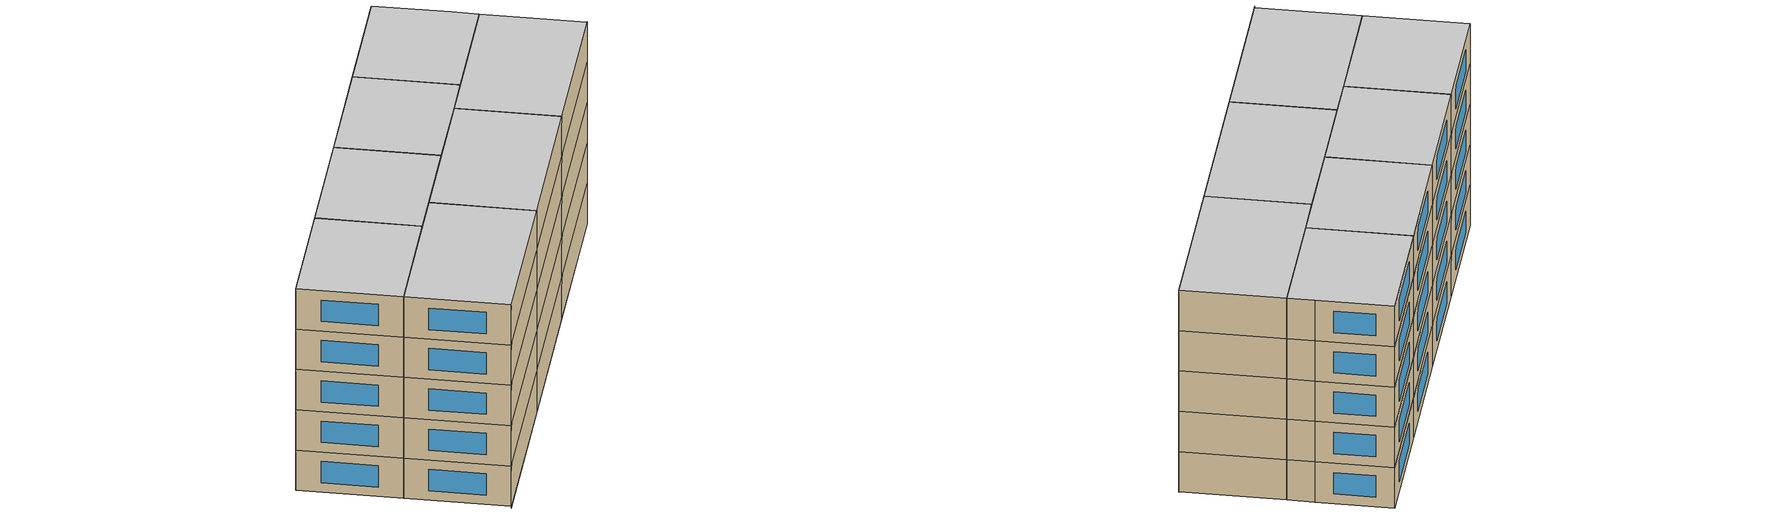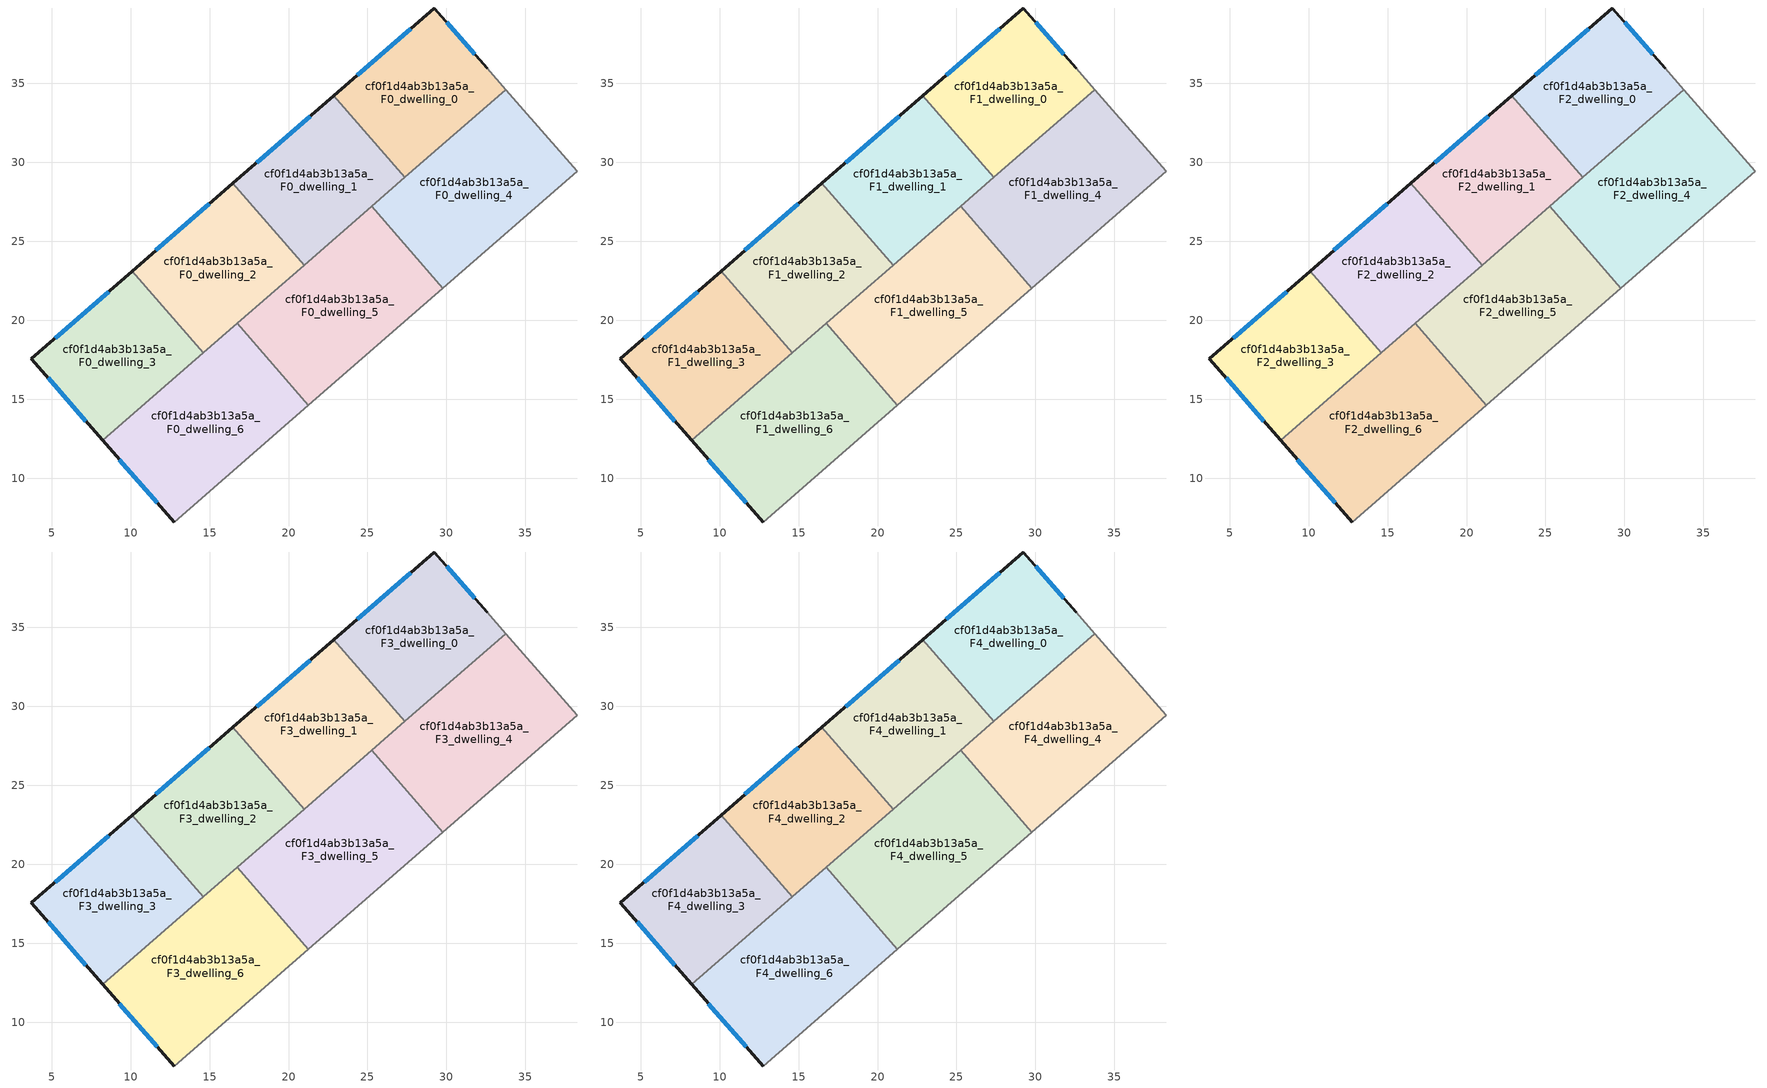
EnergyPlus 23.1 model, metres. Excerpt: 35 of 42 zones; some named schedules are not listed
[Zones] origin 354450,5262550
cf0f1d4ab3b13a5a_F0_dwelling_0
 floor ground (EU_floor_Construction): 32.57,35.95 33.76,34.6 27.37,29.04 22.86,34.22 29.24,39.77 z0
 wall outside (EU_wall_Construction): 32.57,35.95 29.24,39.77 22.86,34.22 z0:3
 wall to cf0f1d4ab3b13a5a_F0_dwelling_1 (EU_wall_Construction): 22.86,34.22 27.37,29.04 z0:3
 wall adiabatic (EU_wall_Construction): 33.76,34.6 32.57,35.95 z0:3
 wall to cf0f1d4ab3b13a5a_F0_dwelling_4 (EU_wall_Construction): 27.37,29.04 33.76,34.6 z0:3
 window (EU_Window_Construction): 27.74,38.47 24.36,35.52 / 31.79,36.85 30.02,38.87 z0.7:2.3
cf0f1d4ab3b13a5a_F0_dwelling_1
 floor ground (EU_floor_Construction): 22.86,34.22 27.37,29.04 20.99,23.49 16.48,28.67 z0
 wall outside (EU_wall_Construction): 22.86,34.22 16.48,28.67 z0:3
 wall to cf0f1d4ab3b13a5a_F0_dwelling_2 (EU_wall_Construction): 16.48,28.67 20.99,23.49 z0:3
 wall to cf0f1d4ab3b13a5a_F0_dwelling_5 (EU_wall_Construction): 20.99,23.49 25.26,27.2 z0:3
 wall to cf0f1d4ab3b13a5a_F0_dwelling_4 (EU_wall_Construction): 25.26,27.2 27.37,29.04 z0:3
 window (EU_Window_Construction): 21.36,32.92 17.98,29.97 z0.7:2.3
cf0f1d4ab3b13a5a_F0_dwelling_2
 floor ground (EU_floor_Construction): 16.48,28.67 20.99,23.49 14.61,17.93 10.1,23.11 z0
 wall outside (EU_wall_Construction): 16.48,28.67 10.1,23.11 z0:3
 wall to cf0f1d4ab3b13a5a_F0_dwelling_3 (EU_wall_Construction): 10.1,23.11 14.61,17.93 z0:3
 wall to cf0f1d4ab3b13a5a_F0_dwelling_6 (EU_wall_Construction): 14.61,17.93 16.75,19.8 z0:3
 wall to cf0f1d4ab3b13a5a_F0_dwelling_5 (EU_wall_Construction): 16.75,19.8 20.99,23.49 z0:3
 window (EU_Window_Construction): 14.98,27.36 11.6,24.42 z0.7:2.3
cf0f1d4ab3b13a5a_F0_dwelling_3
 floor ground (EU_floor_Construction): 10.1,23.11 14.61,17.93 8.23,12.39 3.71,17.55 z0
 wall outside (EU_wall_Construction): 10.1,23.11 3.71,17.55 8.23,12.39 z0:3
 wall to cf0f1d4ab3b13a5a_F0_dwelling_6 (EU_wall_Construction): 8.23,12.39 14.61,17.93 z0:3
 window (EU_Window_Construction): 4.77,16.34 7.17,13.6 / 8.6,21.81 5.21,18.86 z0.7:2.3
cf0f1d4ab3b13a5a_F0_dwelling_4
 floor ground (EU_floor_Construction): 33.76,34.6 38.28,29.44 29.76,22.03 25.26,27.2 z0
 wall adiabatic (EU_wall_Construction): 29.76,22.03 38.28,29.44 33.76,34.6 z0:3
 wall to cf0f1d4ab3b13a5a_F0_dwelling_5 (EU_wall_Construction): 25.26,27.2 29.76,22.03 z0:3
cf0f1d4ab3b13a5a_F0_dwelling_5
 floor ground (EU_floor_Construction): 25.26,27.2 29.76,22.03 21.26,14.62 16.75,19.8 z0
 wall adiabatic (EU_wall_Construction): 21.26,14.62 29.76,22.03 z0:3
 wall to cf0f1d4ab3b13a5a_F0_dwelling_6 (EU_wall_Construction): 16.75,19.8 21.26,14.62 z0:3
cf0f1d4ab3b13a5a_F0_dwelling_6
 floor ground (EU_floor_Construction): 16.75,19.8 21.26,14.62 12.75,7.22 8.23,12.39 z0
 wall outside (EU_wall_Construction): 8.23,12.39 12.75,7.22 z0:3
 wall adiabatic (EU_wall_Construction): 12.75,7.22 21.26,14.62 z0:3
 window (EU_Window_Construction): 9.29,11.17 11.69,8.43 z0.7:2.3
cf0f1d4ab3b13a5a_F1_dwelling_0
 floor to cf0f1d4ab3b13a5a_F0_dwelling_0 (EU_floor_Construction): 32.57,35.95 33.76,34.6 27.37,29.04 22.86,34.22 29.24,39.77 z3
 wall outside (EU_wall_Construction): 32.57,35.95 29.24,39.77 22.86,34.22 z3:6
 wall to cf0f1d4ab3b13a5a_F1_dwelling_1 (EU_wall_Construction): 22.86,34.22 27.37,29.04 z3:6
 wall adiabatic (EU_wall_Construction): 33.76,34.6 32.57,35.95 z3:6
 wall to cf0f1d4ab3b13a5a_F1_dwelling_4 (EU_wall_Construction): 27.37,29.04 33.76,34.6 z3:6
 window (EU_Window_Construction): 27.74,38.47 24.36,35.52 / 31.79,36.85 30.02,38.87 z3.7:5.3
cf0f1d4ab3b13a5a_F1_dwelling_1
 floor to cf0f1d4ab3b13a5a_F0_dwelling_1 (EU_floor_Construction): 22.86,34.22 27.37,29.04 20.99,23.49 16.48,28.67 z3
 wall outside (EU_wall_Construction): 22.86,34.22 16.48,28.67 z3:6
 wall to cf0f1d4ab3b13a5a_F1_dwelling_2 (EU_wall_Construction): 16.48,28.67 20.99,23.49 z3:6
 wall to cf0f1d4ab3b13a5a_F1_dwelling_5 (EU_wall_Construction): 20.99,23.49 25.26,27.2 z3:6
 wall to cf0f1d4ab3b13a5a_F1_dwelling_4 (EU_wall_Construction): 25.26,27.2 27.37,29.04 z3:6
 window (EU_Window_Construction): 21.36,32.92 17.98,29.97 z3.7:5.3
cf0f1d4ab3b13a5a_F1_dwelling_2
 floor to cf0f1d4ab3b13a5a_F0_dwelling_2 (EU_floor_Construction): 16.48,28.67 20.99,23.49 14.61,17.93 10.1,23.11 z3
 wall outside (EU_wall_Construction): 16.48,28.67 10.1,23.11 z3:6
 wall to cf0f1d4ab3b13a5a_F1_dwelling_3 (EU_wall_Construction): 10.1,23.11 14.61,17.93 z3:6
 wall to cf0f1d4ab3b13a5a_F1_dwelling_6 (EU_wall_Construction): 14.61,17.93 16.75,19.8 z3:6
 wall to cf0f1d4ab3b13a5a_F1_dwelling_5 (EU_wall_Construction): 16.75,19.8 20.99,23.49 z3:6
 window (EU_Window_Construction): 14.98,27.36 11.6,24.42 z3.7:5.3
cf0f1d4ab3b13a5a_F1_dwelling_3
 floor to cf0f1d4ab3b13a5a_F0_dwelling_3 (EU_floor_Construction): 10.1,23.11 14.61,17.93 8.23,12.39 3.71,17.55 z3
 wall outside (EU_wall_Construction): 10.1,23.11 3.71,17.55 8.23,12.39 z3:6
 wall to cf0f1d4ab3b13a5a_F1_dwelling_6 (EU_wall_Construction): 8.23,12.39 14.61,17.93 z3:6
 window (EU_Window_Construction): 4.77,16.34 7.17,13.6 / 8.6,21.81 5.21,18.86 z3.7:5.3
cf0f1d4ab3b13a5a_F1_dwelling_4
 floor to cf0f1d4ab3b13a5a_F0_dwelling_4 (EU_floor_Construction): 33.76,34.6 38.28,29.44 29.76,22.03 25.26,27.2 z3
 wall adiabatic (EU_wall_Construction): 29.76,22.03 38.28,29.44 33.76,34.6 z3:6
 wall to cf0f1d4ab3b13a5a_F1_dwelling_5 (EU_wall_Construction): 25.26,27.2 29.76,22.03 z3:6
cf0f1d4ab3b13a5a_F1_dwelling_5
 floor to cf0f1d4ab3b13a5a_F0_dwelling_5 (EU_floor_Construction): 25.26,27.2 29.76,22.03 21.26,14.62 16.75,19.8 z3
 wall adiabatic (EU_wall_Construction): 21.26,14.62 29.76,22.03 z3:6
 wall to cf0f1d4ab3b13a5a_F1_dwelling_6 (EU_wall_Construction): 16.75,19.8 21.26,14.62 z3:6
cf0f1d4ab3b13a5a_F1_dwelling_6
 floor to cf0f1d4ab3b13a5a_F0_dwelling_6 (EU_floor_Construction): 16.75,19.8 21.26,14.62 12.75,7.22 8.23,12.39 z3
 wall outside (EU_wall_Construction): 8.23,12.39 12.75,7.22 z3:6
 wall adiabatic (EU_wall_Construction): 12.75,7.22 21.26,14.62 z3:6
 window (EU_Window_Construction): 9.29,11.17 11.69,8.43 z3.7:5.3
cf0f1d4ab3b13a5a_F2_dwelling_0
 floor to cf0f1d4ab3b13a5a_F1_dwelling_0 (EU_floor_Construction): 32.57,35.95 33.76,34.6 27.37,29.04 22.86,34.22 29.24,39.77 z6
 wall outside (EU_wall_Construction): 32.57,35.95 29.24,39.77 22.86,34.22 z6:9
 wall to cf0f1d4ab3b13a5a_F2_dwelling_1 (EU_wall_Construction): 22.86,34.22 27.37,29.04 z6:9
 wall adiabatic (EU_wall_Construction): 33.76,34.6 32.57,35.95 z6:9
 wall to cf0f1d4ab3b13a5a_F2_dwelling_4 (EU_wall_Construction): 27.37,29.04 33.76,34.6 z6:9
 window (EU_Window_Construction): 27.74,38.47 24.36,35.52 / 31.79,36.85 30.02,38.87 z6.7:8.3
cf0f1d4ab3b13a5a_F2_dwelling_1
 floor to cf0f1d4ab3b13a5a_F1_dwelling_1 (EU_floor_Construction): 22.86,34.22 27.37,29.04 20.99,23.49 16.48,28.67 z6
 wall outside (EU_wall_Construction): 22.86,34.22 16.48,28.67 z6:9
 wall to cf0f1d4ab3b13a5a_F2_dwelling_2 (EU_wall_Construction): 16.48,28.67 20.99,23.49 z6:9
 wall to cf0f1d4ab3b13a5a_F2_dwelling_5 (EU_wall_Construction): 20.99,23.49 25.26,27.2 z6:9
 wall to cf0f1d4ab3b13a5a_F2_dwelling_4 (EU_wall_Construction): 25.26,27.2 27.37,29.04 z6:9
 window (EU_Window_Construction): 21.36,32.92 17.98,29.97 z6.7:8.3
cf0f1d4ab3b13a5a_F2_dwelling_2
 floor to cf0f1d4ab3b13a5a_F1_dwelling_2 (EU_floor_Construction): 16.48,28.67 20.99,23.49 14.61,17.93 10.1,23.11 z6
 wall outside (EU_wall_Construction): 16.48,28.67 10.1,23.11 z6:9
 wall to cf0f1d4ab3b13a5a_F2_dwelling_3 (EU_wall_Construction): 10.1,23.11 14.61,17.93 z6:9
 wall to cf0f1d4ab3b13a5a_F2_dwelling_6 (EU_wall_Construction): 14.61,17.93 16.75,19.8 z6:9
 wall to cf0f1d4ab3b13a5a_F2_dwelling_5 (EU_wall_Construction): 16.75,19.8 20.99,23.49 z6:9
 window (EU_Window_Construction): 14.98,27.36 11.6,24.42 z6.7:8.3
cf0f1d4ab3b13a5a_F2_dwelling_3
 floor to cf0f1d4ab3b13a5a_F1_dwelling_3 (EU_floor_Construction): 10.1,23.11 14.61,17.93 8.23,12.39 3.71,17.55 z6
 wall outside (EU_wall_Construction): 10.1,23.11 3.71,17.55 8.23,12.39 z6:9
 wall to cf0f1d4ab3b13a5a_F2_dwelling_6 (EU_wall_Construction): 8.23,12.39 14.61,17.93 z6:9
 window (EU_Window_Construction): 4.77,16.34 7.17,13.6 / 8.6,21.81 5.21,18.86 z6.7:8.3
cf0f1d4ab3b13a5a_F2_dwelling_4
 floor to cf0f1d4ab3b13a5a_F1_dwelling_4 (EU_floor_Construction): 33.76,34.6 38.28,29.44 29.76,22.03 25.26,27.2 z6
 wall adiabatic (EU_wall_Construction): 29.76,22.03 38.28,29.44 33.76,34.6 z6:9
 wall to cf0f1d4ab3b13a5a_F2_dwelling_5 (EU_wall_Construction): 25.26,27.2 29.76,22.03 z6:9
cf0f1d4ab3b13a5a_F2_dwelling_5
 floor to cf0f1d4ab3b13a5a_F1_dwelling_5 (EU_floor_Construction): 25.26,27.2 29.76,22.03 21.26,14.62 16.75,19.8 z6
 wall adiabatic (EU_wall_Construction): 21.26,14.62 29.76,22.03 z6:9
 wall to cf0f1d4ab3b13a5a_F2_dwelling_6 (EU_wall_Construction): 16.75,19.8 21.26,14.62 z6:9
cf0f1d4ab3b13a5a_F2_dwelling_6
 floor to cf0f1d4ab3b13a5a_F1_dwelling_6 (EU_floor_Construction): 16.75,19.8 21.26,14.62 12.75,7.22 8.23,12.39 z6
 wall outside (EU_wall_Construction): 8.23,12.39 12.75,7.22 z6:9
 wall adiabatic (EU_wall_Construction): 12.75,7.22 21.26,14.62 z6:9
 window (EU_Window_Construction): 9.29,11.17 11.69,8.43 z6.7:8.3
cf0f1d4ab3b13a5a_F3_dwelling_0
 floor to cf0f1d4ab3b13a5a_F2_dwelling_0 (EU_floor_Construction): 32.57,35.95 33.76,34.6 27.37,29.04 22.86,34.22 29.24,39.77 z9
 wall outside (EU_wall_Construction): 32.57,35.95 29.24,39.77 22.86,34.22 z9:12
 wall to cf0f1d4ab3b13a5a_F3_dwelling_1 (EU_wall_Construction): 22.86,34.22 27.37,29.04 z9:12
 wall adiabatic (EU_wall_Construction): 33.76,34.6 32.57,35.95 z9:12
 wall to cf0f1d4ab3b13a5a_F3_dwelling_4 (EU_wall_Construction): 27.37,29.04 33.76,34.6 z9:12
 window (EU_Window_Construction): 27.74,38.47 24.36,35.52 / 31.79,36.85 30.02,38.87 z9.7:11.3
cf0f1d4ab3b13a5a_F3_dwelling_1
 floor to cf0f1d4ab3b13a5a_F2_dwelling_1 (EU_floor_Construction): 22.86,34.22 27.37,29.04 20.99,23.49 16.48,28.67 z9
 wall outside (EU_wall_Construction): 22.86,34.22 16.48,28.67 z9:12
 wall to cf0f1d4ab3b13a5a_F3_dwelling_2 (EU_wall_Construction): 16.48,28.67 20.99,23.49 z9:12
 wall to cf0f1d4ab3b13a5a_F3_dwelling_5 (EU_wall_Construction): 20.99,23.49 25.26,27.2 z9:12
 wall to cf0f1d4ab3b13a5a_F3_dwelling_4 (EU_wall_Construction): 25.26,27.2 27.37,29.04 z9:12
 window (EU_Window_Construction): 21.36,32.92 17.98,29.97 z9.7:11.3
cf0f1d4ab3b13a5a_F3_dwelling_2
 floor to cf0f1d4ab3b13a5a_F2_dwelling_2 (EU_floor_Construction): 16.48,28.67 20.99,23.49 14.61,17.93 10.1,23.11 z9
 wall outside (EU_wall_Construction): 16.48,28.67 10.1,23.11 z9:12
 wall to cf0f1d4ab3b13a5a_F3_dwelling_3 (EU_wall_Construction): 10.1,23.11 14.61,17.93 z9:12
 wall to cf0f1d4ab3b13a5a_F3_dwelling_6 (EU_wall_Construction): 14.61,17.93 16.75,19.8 z9:12
 wall to cf0f1d4ab3b13a5a_F3_dwelling_5 (EU_wall_Construction): 16.75,19.8 20.99,23.49 z9:12
 window (EU_Window_Construction): 14.98,27.36 11.6,24.42 z9.7:11.3
cf0f1d4ab3b13a5a_F3_dwelling_3
 floor to cf0f1d4ab3b13a5a_F2_dwelling_3 (EU_floor_Construction): 10.1,23.11 14.61,17.93 8.23,12.39 3.71,17.55 z9
 wall outside (EU_wall_Construction): 10.1,23.11 3.71,17.55 8.23,12.39 z9:12
 wall to cf0f1d4ab3b13a5a_F3_dwelling_6 (EU_wall_Construction): 8.23,12.39 14.61,17.93 z9:12
 window (EU_Window_Construction): 4.77,16.34 7.17,13.6 / 8.6,21.81 5.21,18.86 z9.7:11.3
cf0f1d4ab3b13a5a_F3_dwelling_4
 floor to cf0f1d4ab3b13a5a_F2_dwelling_4 (EU_floor_Construction): 33.76,34.6 38.28,29.44 29.76,22.03 25.26,27.2 z9
 wall adiabatic (EU_wall_Construction): 29.76,22.03 38.28,29.44 33.76,34.6 z9:12
 wall to cf0f1d4ab3b13a5a_F3_dwelling_5 (EU_wall_Construction): 25.26,27.2 29.76,22.03 z9:12
cf0f1d4ab3b13a5a_F3_dwelling_5
 floor to cf0f1d4ab3b13a5a_F2_dwelling_5 (EU_floor_Construction): 25.26,27.2 29.76,22.03 21.26,14.62 16.75,19.8 z9
 wall adiabatic (EU_wall_Construction): 21.26,14.62 29.76,22.03 z9:12
 wall to cf0f1d4ab3b13a5a_F3_dwelling_6 (EU_wall_Construction): 16.75,19.8 21.26,14.62 z9:12
cf0f1d4ab3b13a5a_F3_dwelling_6
 floor to cf0f1d4ab3b13a5a_F2_dwelling_6 (EU_floor_Construction): 16.75,19.8 21.26,14.62 12.75,7.22 8.23,12.39 z9
 wall outside (EU_wall_Construction): 8.23,12.39 12.75,7.22 z9:12
 wall adiabatic (EU_wall_Construction): 12.75,7.22 21.26,14.62 z9:12
 window (EU_Window_Construction): 9.29,11.17 11.69,8.43 z9.7:11.3
cf0f1d4ab3b13a5a_F4_dwelling_0
 floor to cf0f1d4ab3b13a5a_F3_dwelling_0 (EU_floor_Construction): 32.57,35.95 33.76,34.6 27.37,29.04 22.86,34.22 29.24,39.77 z12
 wall outside (EU_wall_Construction): 32.57,35.95 29.24,39.77 22.86,34.22 z12:15
 wall to cf0f1d4ab3b13a5a_F4_dwelling_1 (EU_wall_Construction): 22.86,34.22 27.37,29.04 z12:15
 wall adiabatic (EU_wall_Construction): 33.76,34.6 32.57,35.95 z12:15
 wall to cf0f1d4ab3b13a5a_F4_dwelling_4 (EU_wall_Construction): 27.37,29.04 33.76,34.6 z12:15
 window (EU_Window_Construction): 27.74,38.47 24.36,35.52 / 31.79,36.85 30.02,38.87 z12.7:14.3
 ceiling to cf0f1d4ab3b13a5a_F5_dwelling_0 (EU_floor_Construction): 33.76,34.6 32.57,35.95 29.24,39.77 22.86,34.22 27.37,29.04 z15
cf0f1d4ab3b13a5a_F4_dwelling_1
 floor to cf0f1d4ab3b13a5a_F3_dwelling_1 (EU_floor_Construction): 22.86,34.22 27.37,29.04 20.99,23.49 16.48,28.67 z12
 wall outside (EU_wall_Construction): 22.86,34.22 16.48,28.67 z12:15
 wall to cf0f1d4ab3b13a5a_F4_dwelling_2 (EU_wall_Construction): 16.48,28.67 20.99,23.49 z12:15
 wall to cf0f1d4ab3b13a5a_F4_dwelling_5 (EU_wall_Construction): 20.99,23.49 25.26,27.2 z12:15
 wall to cf0f1d4ab3b13a5a_F4_dwelling_4 (EU_wall_Construction): 25.26,27.2 27.37,29.04 z12:15
 window (EU_Window_Construction): 21.36,32.92 17.98,29.97 z12.7:14.3
 ceiling to cf0f1d4ab3b13a5a_F5_dwelling_1 (EU_floor_Construction): 27.37,29.04 22.86,34.22 16.48,28.67 20.99,23.49 z15
cf0f1d4ab3b13a5a_F4_dwelling_2
 floor to cf0f1d4ab3b13a5a_F3_dwelling_2 (EU_floor_Construction): 16.48,28.67 20.99,23.49 14.61,17.93 10.1,23.11 z12
 wall outside (EU_wall_Construction): 16.48,28.67 10.1,23.11 z12:15
 wall to cf0f1d4ab3b13a5a_F4_dwelling_3 (EU_wall_Construction): 10.1,23.11 14.61,17.93 z12:15
 wall to cf0f1d4ab3b13a5a_F4_dwelling_6 (EU_wall_Construction): 14.61,17.93 16.75,19.8 z12:15
 wall to cf0f1d4ab3b13a5a_F4_dwelling_5 (EU_wall_Construction): 16.75,19.8 20.99,23.49 z12:15
 window (EU_Window_Construction): 14.98,27.36 11.6,24.42 z12.7:14.3
 ceiling to cf0f1d4ab3b13a5a_F5_dwelling_2 (EU_floor_Construction): 20.99,23.49 16.48,28.67 10.1,23.11 14.61,17.93 z15
cf0f1d4ab3b13a5a_F4_dwelling_3
 floor to cf0f1d4ab3b13a5a_F3_dwelling_3 (EU_floor_Construction): 10.1,23.11 14.61,17.93 8.23,12.39 3.71,17.55 z12
 wall outside (EU_wall_Construction): 10.1,23.11 3.71,17.55 8.23,12.39 z12:15
 wall to cf0f1d4ab3b13a5a_F4_dwelling_6 (EU_wall_Construction): 8.23,12.39 14.61,17.93 z12:15
 window (EU_Window_Construction): 4.77,16.34 7.17,13.6 / 8.6,21.81 5.21,18.86 z12.7:14.3
 ceiling to cf0f1d4ab3b13a5a_F5_dwelling_3 (EU_floor_Construction): 14.61,17.93 10.1,23.11 3.71,17.55 8.23,12.39 z15
cf0f1d4ab3b13a5a_F4_dwelling_4
 floor to cf0f1d4ab3b13a5a_F3_dwelling_4 (EU_floor_Construction): 33.76,34.6 38.28,29.44 29.76,22.03 25.26,27.2 z12
 wall adiabatic (EU_wall_Construction): 29.76,22.03 38.28,29.44 33.76,34.6 z12:15
 wall to cf0f1d4ab3b13a5a_F4_dwelling_5 (EU_wall_Construction): 25.26,27.2 29.76,22.03 z12:15
 ceiling to cf0f1d4ab3b13a5a_F5_dwelling_4 (EU_floor_Construction): 38.28,29.44 33.76,34.6 25.26,27.2 29.76,22.03 z15
cf0f1d4ab3b13a5a_F4_dwelling_5
 floor to cf0f1d4ab3b13a5a_F3_dwelling_5 (EU_floor_Construction): 25.26,27.2 29.76,22.03 21.26,14.62 16.75,19.8 z12
 wall adiabatic (EU_wall_Construction): 21.26,14.62 29.76,22.03 z12:15
 wall to cf0f1d4ab3b13a5a_F4_dwelling_6 (EU_wall_Construction): 16.75,19.8 21.26,14.62 z12:15
 ceiling to cf0f1d4ab3b13a5a_F5_dwelling_5 (EU_floor_Construction): 29.76,22.03 25.26,27.2 16.75,19.8 21.26,14.62 z15
cf0f1d4ab3b13a5a_F4_dwelling_6
 floor to cf0f1d4ab3b13a5a_F3_dwelling_6 (EU_floor_Construction): 16.75,19.8 21.26,14.62 12.75,7.22 8.23,12.39 z12
 wall outside (EU_wall_Construction): 8.23,12.39 12.75,7.22 z12:15
 wall adiabatic (EU_wall_Construction): 12.75,7.22 21.26,14.62 z12:15
 window (EU_Window_Construction): 9.29,11.17 11.69,8.43 z12.7:14.3
 ceiling to cf0f1d4ab3b13a5a_F5_dwelling_6 (EU_floor_Construction): 21.26,14.62 16.75,19.8 8.23,12.39 12.75,7.22 z15
shading: 12.61,7.1 38.3,29.45 z0:15
[Building]
EU S2 Campaign: North Axis=0; Terrain=City; Solar Distribution=FullExterior
[Site:Location]
Budapest.Ferenc.Liszt.Intl.AP: Latitude=47.437; Longitude=19.256; Time Zone=1; Elevation=185
[SizingPeriod:WeatherFileDays]
AnnualSizingPeriod: Begin Month=1; Begin Day of Month=1; End Month=12; End Day of Month=31; Day of Week for Start Day=Monday; Use Weather File Daylight Saving Period=No; Use Weather File Rain and Snow Indicators=No
[MATERIAL]
EU_InternalMass_Material: Roughness=MediumRough; Thickness=0.1; Conductivity=1; Density=1800; Specific Heat=900; Thermal Absorptance=0.9; Solar Absorptance=0.7; Visible Absorptance=0.7
[MATERIAL:NOMASS] Roughness=MediumRough; Thermal Absorptance=0.9; Solar Absorptance=0.7; Visible Absorptance=0.7
Name | Thermal Resistance
EU_wall_NoMass | 0.832559
EU_floor_NoMass | 0.872794
[WINDOWMATERIAL:SIMPLEGLAZINGSYSTEM]
EU_Window_SimpleGlazing: UFactor=2.79869; Solar Heat Gain Coefficient=0.75; Visible Transmittance=0.75
[CONSTRUCTION]
EU_wall_Construction: EU_wall_NoMass
EU_floor_Construction: EU_floor_NoMass
EU_Window_Construction: EU_Window_SimpleGlazing
EU_InternalMass_Construction: EU_InternalMass_Material
[ZONE] Type=1; Multiplier=1; Ceiling Height=autocalculate; Floor Area=autocalculate; Part of Total Floor Area=Yes
Name | Volume
cf0f1d4ab3b13a5a_F0_dwelling_0; cf0f1d4ab3b13a5a_F1_dwelling_0; cf0f1d4ab3b13a5a_F2_dwelling_0; cf0f1d4ab3b13a5a_F3_dwelling_0; cf0f1d4ab3b13a5a_F4_dwelling_0 | 174.247
cf0f1d4ab3b13a5a_F0_dwelling_1; cf0f1d4ab3b13a5a_F1_dwelling_1; cf0f1d4ab3b13a5a_F2_dwelling_1; cf0f1d4ab3b13a5a_F3_dwelling_1; cf0f1d4ab3b13a5a_F4_dwelling_1 | 174.222
cf0f1d4ab3b13a5a_F0_dwelling_2; cf0f1d4ab3b13a5a_F1_dwelling_2; cf0f1d4ab3b13a5a_F2_dwelling_2; cf0f1d4ab3b13a5a_F3_dwelling_2; cf0f1d4ab3b13a5a_F4_dwelling_2 | 174.221
cf0f1d4ab3b13a5a_F0_dwelling_3; cf0f1d4ab3b13a5a_F1_dwelling_3; cf0f1d4ab3b13a5a_F2_dwelling_3; cf0f1d4ab3b13a5a_F3_dwelling_3; cf0f1d4ab3b13a5a_F4_dwelling_3 | 174.239
cf0f1d4ab3b13a5a_F0_dwelling_4; cf0f1d4ab3b13a5a_F1_dwelling_4; cf0f1d4ab3b13a5a_F2_dwelling_4; cf0f1d4ab3b13a5a_F3_dwelling_4; cf0f1d4ab3b13a5a_F4_dwelling_4 | 232.298
cf0f1d4ab3b13a5a_F0_dwelling_5; cf0f1d4ab3b13a5a_F1_dwelling_5; cf0f1d4ab3b13a5a_F2_dwelling_5; cf0f1d4ab3b13a5a_F3_dwelling_5; cf0f1d4ab3b13a5a_F4_dwelling_5 | 232.286
cf0f1d4ab3b13a5a_F0_dwelling_6; cf0f1d4ab3b13a5a_F1_dwelling_6; cf0f1d4ab3b13a5a_F2_dwelling_6; cf0f1d4ab3b13a5a_F3_dwelling_6; cf0f1d4ab3b13a5a_F4_dwelling_6 | 232.289
[INTERNALMASS] Construction=EU_InternalMass_Construction
Name | Zone or ZoneList | Surface Area
cf0f1d4ab3b13a5a_F0_dwelling_0_EU_InternalMass | cf0f1d4ab3b13a5a_F0_dwelling_0 | 58.0824
cf0f1d4ab3b13a5a_F0_dwelling_1_EU_InternalMass | cf0f1d4ab3b13a5a_F0_dwelling_1 | 58.0738
cf0f1d4ab3b13a5a_F0_dwelling_2_EU_InternalMass | cf0f1d4ab3b13a5a_F0_dwelling_2 | 58.0736
cf0f1d4ab3b13a5a_F0_dwelling_3_EU_InternalMass | cf0f1d4ab3b13a5a_F0_dwelling_3 | 58.0797
cf0f1d4ab3b13a5a_F0_dwelling_4_EU_InternalMass | cf0f1d4ab3b13a5a_F0_dwelling_4 | 77.4327
cf0f1d4ab3b13a5a_F0_dwelling_5_EU_InternalMass | cf0f1d4ab3b13a5a_F0_dwelling_5 | 77.4288
cf0f1d4ab3b13a5a_F0_dwelling_6_EU_InternalMass | cf0f1d4ab3b13a5a_F0_dwelling_6 | 77.4295
cf0f1d4ab3b13a5a_F1_dwelling_0_EU_InternalMass | cf0f1d4ab3b13a5a_F1_dwelling_0 | 58.0824
cf0f1d4ab3b13a5a_F1_dwelling_1_EU_InternalMass | cf0f1d4ab3b13a5a_F1_dwelling_1 | 58.0738
cf0f1d4ab3b13a5a_F1_dwelling_2_EU_InternalMass | cf0f1d4ab3b13a5a_F1_dwelling_2 | 58.0736
cf0f1d4ab3b13a5a_F1_dwelling_3_EU_InternalMass | cf0f1d4ab3b13a5a_F1_dwelling_3 | 58.0797
cf0f1d4ab3b13a5a_F1_dwelling_4_EU_InternalMass | cf0f1d4ab3b13a5a_F1_dwelling_4 | 77.4327
cf0f1d4ab3b13a5a_F1_dwelling_5_EU_InternalMass | cf0f1d4ab3b13a5a_F1_dwelling_5 | 77.4288
cf0f1d4ab3b13a5a_F1_dwelling_6_EU_InternalMass | cf0f1d4ab3b13a5a_F1_dwelling_6 | 77.4295
cf0f1d4ab3b13a5a_F2_dwelling_0_EU_InternalMass | cf0f1d4ab3b13a5a_F2_dwelling_0 | 58.0824
cf0f1d4ab3b13a5a_F2_dwelling_1_EU_InternalMass | cf0f1d4ab3b13a5a_F2_dwelling_1 | 58.0738
cf0f1d4ab3b13a5a_F2_dwelling_2_EU_InternalMass | cf0f1d4ab3b13a5a_F2_dwelling_2 | 58.0736
cf0f1d4ab3b13a5a_F2_dwelling_3_EU_InternalMass | cf0f1d4ab3b13a5a_F2_dwelling_3 | 58.0797
cf0f1d4ab3b13a5a_F2_dwelling_4_EU_InternalMass | cf0f1d4ab3b13a5a_F2_dwelling_4 | 77.4327
cf0f1d4ab3b13a5a_F2_dwelling_5_EU_InternalMass | cf0f1d4ab3b13a5a_F2_dwelling_5 | 77.4288
cf0f1d4ab3b13a5a_F2_dwelling_6_EU_InternalMass | cf0f1d4ab3b13a5a_F2_dwelling_6 | 77.4295
cf0f1d4ab3b13a5a_F3_dwelling_0_EU_InternalMass | cf0f1d4ab3b13a5a_F3_dwelling_0 | 58.0824
cf0f1d4ab3b13a5a_F3_dwelling_1_EU_InternalMass | cf0f1d4ab3b13a5a_F3_dwelling_1 | 58.0738
cf0f1d4ab3b13a5a_F3_dwelling_2_EU_InternalMass | cf0f1d4ab3b13a5a_F3_dwelling_2 | 58.0736
cf0f1d4ab3b13a5a_F3_dwelling_3_EU_InternalMass | cf0f1d4ab3b13a5a_F3_dwelling_3 | 58.0797
cf0f1d4ab3b13a5a_F3_dwelling_4_EU_InternalMass | cf0f1d4ab3b13a5a_F3_dwelling_4 | 77.4327
cf0f1d4ab3b13a5a_F3_dwelling_5_EU_InternalMass | cf0f1d4ab3b13a5a_F3_dwelling_5 | 77.4288
cf0f1d4ab3b13a5a_F3_dwelling_6_EU_InternalMass | cf0f1d4ab3b13a5a_F3_dwelling_6 | 77.4295
cf0f1d4ab3b13a5a_F4_dwelling_0_EU_InternalMass | cf0f1d4ab3b13a5a_F4_dwelling_0 | 58.0824
cf0f1d4ab3b13a5a_F4_dwelling_1_EU_InternalMass | cf0f1d4ab3b13a5a_F4_dwelling_1 | 58.0738
cf0f1d4ab3b13a5a_F4_dwelling_2_EU_InternalMass | cf0f1d4ab3b13a5a_F4_dwelling_2 | 58.0736
cf0f1d4ab3b13a5a_F4_dwelling_3_EU_InternalMass | cf0f1d4ab3b13a5a_F4_dwelling_3 | 58.0797
cf0f1d4ab3b13a5a_F4_dwelling_4_EU_InternalMass | cf0f1d4ab3b13a5a_F4_dwelling_4 | 77.4327
cf0f1d4ab3b13a5a_F4_dwelling_5_EU_InternalMass | cf0f1d4ab3b13a5a_F4_dwelling_5 | 77.4288
cf0f1d4ab3b13a5a_F4_dwelling_6_EU_InternalMass | cf0f1d4ab3b13a5a_F4_dwelling_6 | 77.4295
[OTHEREQUIPMENT] Fuel Type=Electricity; Design Level Calculation Method=Watts/Area; Power per Zone Floor Area=1; Fraction Latent=0; Fraction Radiant=0; Fraction Lost=0; Carbon Dioxide Generation Rate=0; EndUse Subcategory=EU_Step8_InternalGains
Name | Zone or ZoneList or Space or SpaceList | Schedule
EU_Step8_InternalGain_cf0f1d4ab3b13a5a_F0_dwelling_0_f000 | cf0f1d4ab3b13a5a_F0_dwelling_0 | EU_Step8_GainSchedule_cf0f1d4ab3b13a5a_F0_dwelling_0_f000
EU_Step8_InternalGain_cf0f1d4ab3b13a5a_F0_dwelling_1_f000 | cf0f1d4ab3b13a5a_F0_dwelling_1 | EU_Step8_GainSchedule_cf0f1d4ab3b13a5a_F0_dwelling_1_f000
EU_Step8_InternalGain_cf0f1d4ab3b13a5a_F0_dwelling_2_f000 | cf0f1d4ab3b13a5a_F0_dwelling_2 | EU_Step8_GainSchedule_cf0f1d4ab3b13a5a_F0_dwelling_2_f000
EU_Step8_InternalGain_cf0f1d4ab3b13a5a_F0_dwelling_3_f000 | cf0f1d4ab3b13a5a_F0_dwelling_3 | EU_Step8_GainSchedule_cf0f1d4ab3b13a5a_F0_dwelling_3_f000
EU_Step8_InternalGain_cf0f1d4ab3b13a5a_F0_dwelling_4_f000 | cf0f1d4ab3b13a5a_F0_dwelling_4 | EU_Step8_GainSchedule_cf0f1d4ab3b13a5a_F0_dwelling_4_f000
EU_Step8_InternalGain_cf0f1d4ab3b13a5a_F0_dwelling_5_f000 | cf0f1d4ab3b13a5a_F0_dwelling_5 | EU_Step8_GainSchedule_cf0f1d4ab3b13a5a_F0_dwelling_5_f000
EU_Step8_InternalGain_cf0f1d4ab3b13a5a_F0_dwelling_6_f000 | cf0f1d4ab3b13a5a_F0_dwelling_6 | EU_Step8_GainSchedule_cf0f1d4ab3b13a5a_F0_dwelling_6_f000
EU_Step8_InternalGain_cf0f1d4ab3b13a5a_F1_dwelling_0_f000 | cf0f1d4ab3b13a5a_F1_dwelling_0 | EU_Step8_GainSchedule_cf0f1d4ab3b13a5a_F1_dwelling_0_f000
EU_Step8_InternalGain_cf0f1d4ab3b13a5a_F1_dwelling_1_f000 | cf0f1d4ab3b13a5a_F1_dwelling_1 | EU_Step8_GainSchedule_cf0f1d4ab3b13a5a_F1_dwelling_1_f000
EU_Step8_InternalGain_cf0f1d4ab3b13a5a_F1_dwelling_2_f000 | cf0f1d4ab3b13a5a_F1_dwelling_2 | EU_Step8_GainSchedule_cf0f1d4ab3b13a5a_F1_dwelling_2_f000
EU_Step8_InternalGain_cf0f1d4ab3b13a5a_F1_dwelling_3_f000 | cf0f1d4ab3b13a5a_F1_dwelling_3 | EU_Step8_GainSchedule_cf0f1d4ab3b13a5a_F1_dwelling_3_f000
EU_Step8_InternalGain_cf0f1d4ab3b13a5a_F1_dwelling_4_f000 | cf0f1d4ab3b13a5a_F1_dwelling_4 | EU_Step8_GainSchedule_cf0f1d4ab3b13a5a_F1_dwelling_4_f000
EU_Step8_InternalGain_cf0f1d4ab3b13a5a_F1_dwelling_5_f000 | cf0f1d4ab3b13a5a_F1_dwelling_5 | EU_Step8_GainSchedule_cf0f1d4ab3b13a5a_F1_dwelling_5_f000
EU_Step8_InternalGain_cf0f1d4ab3b13a5a_F1_dwelling_6_f000 | cf0f1d4ab3b13a5a_F1_dwelling_6 | EU_Step8_GainSchedule_cf0f1d4ab3b13a5a_F1_dwelling_6_f000
EU_Step8_InternalGain_cf0f1d4ab3b13a5a_F2_dwelling_0_f000 | cf0f1d4ab3b13a5a_F2_dwelling_0 | EU_Step8_GainSchedule_cf0f1d4ab3b13a5a_F2_dwelling_0_f000
EU_Step8_InternalGain_cf0f1d4ab3b13a5a_F2_dwelling_1_f000 | cf0f1d4ab3b13a5a_F2_dwelling_1 | EU_Step8_GainSchedule_cf0f1d4ab3b13a5a_F2_dwelling_1_f000
EU_Step8_InternalGain_cf0f1d4ab3b13a5a_F2_dwelling_2_f000 | cf0f1d4ab3b13a5a_F2_dwelling_2 | EU_Step8_GainSchedule_cf0f1d4ab3b13a5a_F2_dwelling_2_f000
EU_Step8_InternalGain_cf0f1d4ab3b13a5a_F2_dwelling_3_f000 | cf0f1d4ab3b13a5a_F2_dwelling_3 | EU_Step8_GainSchedule_cf0f1d4ab3b13a5a_F2_dwelling_3_f000
EU_Step8_InternalGain_cf0f1d4ab3b13a5a_F2_dwelling_4_f000 | cf0f1d4ab3b13a5a_F2_dwelling_4 | EU_Step8_GainSchedule_cf0f1d4ab3b13a5a_F2_dwelling_4_f000
EU_Step8_InternalGain_cf0f1d4ab3b13a5a_F2_dwelling_5_f000 | cf0f1d4ab3b13a5a_F2_dwelling_5 | EU_Step8_GainSchedule_cf0f1d4ab3b13a5a_F2_dwelling_5_f000
EU_Step8_InternalGain_cf0f1d4ab3b13a5a_F2_dwelling_6_f000 | cf0f1d4ab3b13a5a_F2_dwelling_6 | EU_Step8_GainSchedule_cf0f1d4ab3b13a5a_F2_dwelling_6_f000
EU_Step8_InternalGain_cf0f1d4ab3b13a5a_F3_dwelling_0_f000 | cf0f1d4ab3b13a5a_F3_dwelling_0 | EU_Step8_GainSchedule_cf0f1d4ab3b13a5a_F3_dwelling_0_f000
EU_Step8_InternalGain_cf0f1d4ab3b13a5a_F3_dwelling_1_f000 | cf0f1d4ab3b13a5a_F3_dwelling_1 | EU_Step8_GainSchedule_cf0f1d4ab3b13a5a_F3_dwelling_1_f000
EU_Step8_InternalGain_cf0f1d4ab3b13a5a_F3_dwelling_2_f000 | cf0f1d4ab3b13a5a_F3_dwelling_2 | EU_Step8_GainSchedule_cf0f1d4ab3b13a5a_F3_dwelling_2_f000
EU_Step8_InternalGain_cf0f1d4ab3b13a5a_F3_dwelling_3_f000 | cf0f1d4ab3b13a5a_F3_dwelling_3 | EU_Step8_GainSchedule_cf0f1d4ab3b13a5a_F3_dwelling_3_f000
EU_Step8_InternalGain_cf0f1d4ab3b13a5a_F3_dwelling_4_f000 | cf0f1d4ab3b13a5a_F3_dwelling_4 | EU_Step8_GainSchedule_cf0f1d4ab3b13a5a_F3_dwelling_4_f000
EU_Step8_InternalGain_cf0f1d4ab3b13a5a_F3_dwelling_5_f000 | cf0f1d4ab3b13a5a_F3_dwelling_5 | EU_Step8_GainSchedule_cf0f1d4ab3b13a5a_F3_dwelling_5_f000
EU_Step8_InternalGain_cf0f1d4ab3b13a5a_F3_dwelling_6_f000 | cf0f1d4ab3b13a5a_F3_dwelling_6 | EU_Step8_GainSchedule_cf0f1d4ab3b13a5a_F3_dwelling_6_f000
EU_Step8_InternalGain_cf0f1d4ab3b13a5a_F4_dwelling_0_f000 | cf0f1d4ab3b13a5a_F4_dwelling_0 | EU_Step8_GainSchedule_cf0f1d4ab3b13a5a_F4_dwelling_0_f000
EU_Step8_InternalGain_cf0f1d4ab3b13a5a_F4_dwelling_1_f000 | cf0f1d4ab3b13a5a_F4_dwelling_1 | EU_Step8_GainSchedule_cf0f1d4ab3b13a5a_F4_dwelling_1_f000
EU_Step8_InternalGain_cf0f1d4ab3b13a5a_F4_dwelling_2_f000 | cf0f1d4ab3b13a5a_F4_dwelling_2 | EU_Step8_GainSchedule_cf0f1d4ab3b13a5a_F4_dwelling_2_f000
EU_Step8_InternalGain_cf0f1d4ab3b13a5a_F4_dwelling_3_f000 | cf0f1d4ab3b13a5a_F4_dwelling_3 | EU_Step8_GainSchedule_cf0f1d4ab3b13a5a_F4_dwelling_3_f000
EU_Step8_InternalGain_cf0f1d4ab3b13a5a_F4_dwelling_4_f000 | cf0f1d4ab3b13a5a_F4_dwelling_4 | EU_Step8_GainSchedule_cf0f1d4ab3b13a5a_F4_dwelling_4_f000
EU_Step8_InternalGain_cf0f1d4ab3b13a5a_F4_dwelling_5_f000 | cf0f1d4ab3b13a5a_F4_dwelling_5 | EU_Step8_GainSchedule_cf0f1d4ab3b13a5a_F4_dwelling_5_f000
EU_Step8_InternalGain_cf0f1d4ab3b13a5a_F4_dwelling_6_f000 | cf0f1d4ab3b13a5a_F4_dwelling_6 | EU_Step8_GainSchedule_cf0f1d4ab3b13a5a_F4_dwelling_6_f000
[ZONEVENTILATION:DESIGNFLOWRATE] Schedule=EU_AlwaysOn; Design Flow Rate Calculation Method=AirChanges/Hour; Air Changes per Hour=0.475469; Ventilation Type=Natural; Fan Pressure Rise=0; Fan Total Efficiency=1; Constant Term Coefficient=1; Temperature Term Coefficient=0; Velocity Term Coefficient=0; Velocity Squared Term Coefficient=0; Minimum Indoor Temperature=-100; Maximum Indoor Temperature=100; Delta Temperature=-100; Minimum Outdoor Temperature=-100; Maximum Outdoor Temperature=100; Maximum Wind Speed=40
Name | Zone or ZoneList or Space or SpaceList
EU_ConstantAir_cf0f1d4ab3b13a5a_F0_dwelling_0 | cf0f1d4ab3b13a5a_F0_dwelling_0
EU_ConstantAir_cf0f1d4ab3b13a5a_F0_dwelling_1 | cf0f1d4ab3b13a5a_F0_dwelling_1
EU_ConstantAir_cf0f1d4ab3b13a5a_F0_dwelling_2 | cf0f1d4ab3b13a5a_F0_dwelling_2
EU_ConstantAir_cf0f1d4ab3b13a5a_F0_dwelling_3 | cf0f1d4ab3b13a5a_F0_dwelling_3
EU_ConstantAir_cf0f1d4ab3b13a5a_F0_dwelling_4 | cf0f1d4ab3b13a5a_F0_dwelling_4
EU_ConstantAir_cf0f1d4ab3b13a5a_F0_dwelling_5 | cf0f1d4ab3b13a5a_F0_dwelling_5
EU_ConstantAir_cf0f1d4ab3b13a5a_F0_dwelling_6 | cf0f1d4ab3b13a5a_F0_dwelling_6
EU_ConstantAir_cf0f1d4ab3b13a5a_F1_dwelling_0 | cf0f1d4ab3b13a5a_F1_dwelling_0
EU_ConstantAir_cf0f1d4ab3b13a5a_F1_dwelling_1 | cf0f1d4ab3b13a5a_F1_dwelling_1
EU_ConstantAir_cf0f1d4ab3b13a5a_F1_dwelling_2 | cf0f1d4ab3b13a5a_F1_dwelling_2
EU_ConstantAir_cf0f1d4ab3b13a5a_F1_dwelling_3 | cf0f1d4ab3b13a5a_F1_dwelling_3
EU_ConstantAir_cf0f1d4ab3b13a5a_F1_dwelling_4 | cf0f1d4ab3b13a5a_F1_dwelling_4
EU_ConstantAir_cf0f1d4ab3b13a5a_F1_dwelling_5 | cf0f1d4ab3b13a5a_F1_dwelling_5
EU_ConstantAir_cf0f1d4ab3b13a5a_F1_dwelling_6 | cf0f1d4ab3b13a5a_F1_dwelling_6
EU_ConstantAir_cf0f1d4ab3b13a5a_F2_dwelling_0 | cf0f1d4ab3b13a5a_F2_dwelling_0
EU_ConstantAir_cf0f1d4ab3b13a5a_F2_dwelling_1 | cf0f1d4ab3b13a5a_F2_dwelling_1
EU_ConstantAir_cf0f1d4ab3b13a5a_F2_dwelling_2 | cf0f1d4ab3b13a5a_F2_dwelling_2
EU_ConstantAir_cf0f1d4ab3b13a5a_F2_dwelling_3 | cf0f1d4ab3b13a5a_F2_dwelling_3
EU_ConstantAir_cf0f1d4ab3b13a5a_F2_dwelling_4 | cf0f1d4ab3b13a5a_F2_dwelling_4
EU_ConstantAir_cf0f1d4ab3b13a5a_F2_dwelling_5 | cf0f1d4ab3b13a5a_F2_dwelling_5
EU_ConstantAir_cf0f1d4ab3b13a5a_F2_dwelling_6 | cf0f1d4ab3b13a5a_F2_dwelling_6
EU_ConstantAir_cf0f1d4ab3b13a5a_F3_dwelling_0 | cf0f1d4ab3b13a5a_F3_dwelling_0
EU_ConstantAir_cf0f1d4ab3b13a5a_F3_dwelling_1 | cf0f1d4ab3b13a5a_F3_dwelling_1
EU_ConstantAir_cf0f1d4ab3b13a5a_F3_dwelling_2 | cf0f1d4ab3b13a5a_F3_dwelling_2
EU_ConstantAir_cf0f1d4ab3b13a5a_F3_dwelling_3 | cf0f1d4ab3b13a5a_F3_dwelling_3
EU_ConstantAir_cf0f1d4ab3b13a5a_F3_dwelling_4 | cf0f1d4ab3b13a5a_F3_dwelling_4
EU_ConstantAir_cf0f1d4ab3b13a5a_F3_dwelling_5 | cf0f1d4ab3b13a5a_F3_dwelling_5
EU_ConstantAir_cf0f1d4ab3b13a5a_F3_dwelling_6 | cf0f1d4ab3b13a5a_F3_dwelling_6
EU_ConstantAir_cf0f1d4ab3b13a5a_F4_dwelling_0 | cf0f1d4ab3b13a5a_F4_dwelling_0
EU_ConstantAir_cf0f1d4ab3b13a5a_F4_dwelling_1 | cf0f1d4ab3b13a5a_F4_dwelling_1
EU_ConstantAir_cf0f1d4ab3b13a5a_F4_dwelling_2 | cf0f1d4ab3b13a5a_F4_dwelling_2
EU_ConstantAir_cf0f1d4ab3b13a5a_F4_dwelling_3 | cf0f1d4ab3b13a5a_F4_dwelling_3
EU_ConstantAir_cf0f1d4ab3b13a5a_F4_dwelling_4 | cf0f1d4ab3b13a5a_F4_dwelling_4
EU_ConstantAir_cf0f1d4ab3b13a5a_F4_dwelling_5 | cf0f1d4ab3b13a5a_F4_dwelling_5
EU_ConstantAir_cf0f1d4ab3b13a5a_F4_dwelling_6 | cf0f1d4ab3b13a5a_F4_dwelling_6
[HVACTEMPLATE:ZONE:IDEALLOADSAIRSYSTEM] System Availability Schedule=EU_AlwaysOn; Maximum Heating Supply Air Temperature=50; Minimum Cooling Supply Air Temperature=13; Maximum Heating Supply Air Humidity Ratio=0.0156; Minimum Cooling Supply Air Humidity Ratio=0.0077; Heating Limit=NoLimit; Cooling Limit=NoLimit; Heating Availability Schedule=EU_AlwaysOn; Cooling Availability Schedule=EU_CoolingOff; Dehumidification Control Type=ConstantSensibleHeatRatio; Cooling Sensible Heat Ratio=0.7; Dehumidification Setpoint=60; Humidification Control Type=None; Humidification Setpoint=30; Outdoor Air Method=None; Outdoor Air Flow Rate per Person=0.00944; Outdoor Air Flow Rate per Zone Floor Area=0; Outdoor Air Flow Rate per Zone=0; Demand Controlled Ventilation Type=None; Outdoor Air Economizer Type=NoEconomizer; Heat Recovery Type=None; Sensible Heat Recovery Effectiveness=0.7; Latent Heat Recovery Effectiveness=0.65
Name | Template Thermostat
cf0f1d4ab3b13a5a_F0_dwelling_0 | EU_HeatOnly_cf0f1d4ab3b13a5a_F0_dwelling_0
cf0f1d4ab3b13a5a_F0_dwelling_1 | EU_HeatOnly_cf0f1d4ab3b13a5a_F0_dwelling_1
cf0f1d4ab3b13a5a_F0_dwelling_2 | EU_HeatOnly_cf0f1d4ab3b13a5a_F0_dwelling_2
cf0f1d4ab3b13a5a_F0_dwelling_3 | EU_HeatOnly_cf0f1d4ab3b13a5a_F0_dwelling_3
cf0f1d4ab3b13a5a_F0_dwelling_4 | EU_HeatOnly_cf0f1d4ab3b13a5a_F0_dwelling_4
cf0f1d4ab3b13a5a_F0_dwelling_5 | EU_HeatOnly_cf0f1d4ab3b13a5a_F0_dwelling_5
cf0f1d4ab3b13a5a_F0_dwelling_6 | EU_HeatOnly_cf0f1d4ab3b13a5a_F0_dwelling_6
cf0f1d4ab3b13a5a_F1_dwelling_0 | EU_HeatOnly_cf0f1d4ab3b13a5a_F1_dwelling_0
cf0f1d4ab3b13a5a_F1_dwelling_1 | EU_HeatOnly_cf0f1d4ab3b13a5a_F1_dwelling_1
cf0f1d4ab3b13a5a_F1_dwelling_2 | EU_HeatOnly_cf0f1d4ab3b13a5a_F1_dwelling_2
cf0f1d4ab3b13a5a_F1_dwelling_3 | EU_HeatOnly_cf0f1d4ab3b13a5a_F1_dwelling_3
cf0f1d4ab3b13a5a_F1_dwelling_4 | EU_HeatOnly_cf0f1d4ab3b13a5a_F1_dwelling_4
cf0f1d4ab3b13a5a_F1_dwelling_5 | EU_HeatOnly_cf0f1d4ab3b13a5a_F1_dwelling_5
cf0f1d4ab3b13a5a_F1_dwelling_6 | EU_HeatOnly_cf0f1d4ab3b13a5a_F1_dwelling_6
cf0f1d4ab3b13a5a_F2_dwelling_0 | EU_HeatOnly_cf0f1d4ab3b13a5a_F2_dwelling_0
cf0f1d4ab3b13a5a_F2_dwelling_1 | EU_HeatOnly_cf0f1d4ab3b13a5a_F2_dwelling_1
cf0f1d4ab3b13a5a_F2_dwelling_2 | EU_HeatOnly_cf0f1d4ab3b13a5a_F2_dwelling_2
cf0f1d4ab3b13a5a_F2_dwelling_3 | EU_HeatOnly_cf0f1d4ab3b13a5a_F2_dwelling_3
cf0f1d4ab3b13a5a_F2_dwelling_4 | EU_HeatOnly_cf0f1d4ab3b13a5a_F2_dwelling_4
cf0f1d4ab3b13a5a_F2_dwelling_5 | EU_HeatOnly_cf0f1d4ab3b13a5a_F2_dwelling_5
cf0f1d4ab3b13a5a_F2_dwelling_6 | EU_HeatOnly_cf0f1d4ab3b13a5a_F2_dwelling_6
cf0f1d4ab3b13a5a_F3_dwelling_0 | EU_HeatOnly_cf0f1d4ab3b13a5a_F3_dwelling_0
cf0f1d4ab3b13a5a_F3_dwelling_1 | EU_HeatOnly_cf0f1d4ab3b13a5a_F3_dwelling_1
cf0f1d4ab3b13a5a_F3_dwelling_2 | EU_HeatOnly_cf0f1d4ab3b13a5a_F3_dwelling_2
cf0f1d4ab3b13a5a_F3_dwelling_3 | EU_HeatOnly_cf0f1d4ab3b13a5a_F3_dwelling_3
cf0f1d4ab3b13a5a_F3_dwelling_4 | EU_HeatOnly_cf0f1d4ab3b13a5a_F3_dwelling_4
cf0f1d4ab3b13a5a_F3_dwelling_5 | EU_HeatOnly_cf0f1d4ab3b13a5a_F3_dwelling_5
cf0f1d4ab3b13a5a_F3_dwelling_6 | EU_HeatOnly_cf0f1d4ab3b13a5a_F3_dwelling_6
cf0f1d4ab3b13a5a_F4_dwelling_0 | EU_HeatOnly_cf0f1d4ab3b13a5a_F4_dwelling_0
cf0f1d4ab3b13a5a_F4_dwelling_1 | EU_HeatOnly_cf0f1d4ab3b13a5a_F4_dwelling_1
cf0f1d4ab3b13a5a_F4_dwelling_2 | EU_HeatOnly_cf0f1d4ab3b13a5a_F4_dwelling_2
cf0f1d4ab3b13a5a_F4_dwelling_3 | EU_HeatOnly_cf0f1d4ab3b13a5a_F4_dwelling_3
cf0f1d4ab3b13a5a_F4_dwelling_4 | EU_HeatOnly_cf0f1d4ab3b13a5a_F4_dwelling_4
cf0f1d4ab3b13a5a_F4_dwelling_5 | EU_HeatOnly_cf0f1d4ab3b13a5a_F4_dwelling_5
cf0f1d4ab3b13a5a_F4_dwelling_6 | EU_HeatOnly_cf0f1d4ab3b13a5a_F4_dwelling_6
[SIZING:ZONE] Zone Cooling Design Supply Air Temperature Input Method=SupplyAirTemperature; Zone Cooling Design Supply Air Temperature=13; Zone Heating Design Supply Air Temperature Input Method=SupplyAirTemperature; Zone Heating Design Supply Air Temperature=50; Zone Cooling Design Supply Air Humidity Ratio=0.008; Zone Heating Design Supply Air Humidity Ratio=0.008; Cooling Design Air Flow Method=DesignDay; Cooling Design Air Flow Rate=0; Cooling Minimum Air Flow per Zone Floor Area=0.000762; Cooling Minimum Air Flow=0; Cooling Minimum Air Flow Fraction=0.2; Heating Design Air Flow Method=DesignDay; Heating Design Air Flow Rate=0; Heating Maximum Air Flow per Zone Floor Area=0.002032; Heating Maximum Air Flow=0.141576; Heating Maximum Air Flow Fraction=0.3; Account for Dedicated Outdoor Air System=No; Dedicated Outdoor Air System Control Strategy=NeutralSupplyAir; Dedicated Outdoor Air Low Setpoint Temperature for Design=autosize; Dedicated Outdoor Air High Setpoint Temperature for Design=autosize; Zone Load Sizing Method=Sensible Load Only No Latent Load; Zone Latent Cooling Design Supply Air Humidity Ratio Input Method=HumidityRatioDifference; Zone Cooling Design Supply Air Humidity Ratio Difference=0.005; Zone Latent Heating Design Supply Air Humidity Ratio Input Method=HumidityRatioDifference; Zone Humidification Design Supply Air Humidity Ratio Difference=0.005
cf0f1d4ab3b13a5a_F0_dwelling_0; cf0f1d4ab3b13a5a_F0_dwelling_1; cf0f1d4ab3b13a5a_F0_dwelling_2; cf0f1d4ab3b13a5a_F0_dwelling_3; cf0f1d4ab3b13a5a_F0_dwelling_4; cf0f1d4ab3b13a5a_F0_dwelling_5; cf0f1d4ab3b13a5a_F0_dwelling_6; cf0f1d4ab3b13a5a_F1_dwelling_0; cf0f1d4ab3b13a5a_F1_dwelling_1; cf0f1d4ab3b13a5a_F1_dwelling_2; cf0f1d4ab3b13a5a_F1_dwelling_3; cf0f1d4ab3b13a5a_F1_dwelling_4; cf0f1d4ab3b13a5a_F1_dwelling_5; cf0f1d4ab3b13a5a_F1_dwelling_6; cf0f1d4ab3b13a5a_F2_dwelling_0; cf0f1d4ab3b13a5a_F2_dwelling_1; cf0f1d4ab3b13a5a_F2_dwelling_2; cf0f1d4ab3b13a5a_F2_dwelling_3; cf0f1d4ab3b13a5a_F2_dwelling_4; cf0f1d4ab3b13a5a_F2_dwelling_5; cf0f1d4ab3b13a5a_F2_dwelling_6; cf0f1d4ab3b13a5a_F3_dwelling_0; cf0f1d4ab3b13a5a_F3_dwelling_1; cf0f1d4ab3b13a5a_F3_dwelling_2; cf0f1d4ab3b13a5a_F3_dwelling_3; cf0f1d4ab3b13a5a_F3_dwelling_4; cf0f1d4ab3b13a5a_F3_dwelling_5; cf0f1d4ab3b13a5a_F3_dwelling_6; cf0f1d4ab3b13a5a_F4_dwelling_0; cf0f1d4ab3b13a5a_F4_dwelling_1; cf0f1d4ab3b13a5a_F4_dwelling_2; cf0f1d4ab3b13a5a_F4_dwelling_3; cf0f1d4ab3b13a5a_F4_dwelling_4; cf0f1d4ab3b13a5a_F4_dwelling_5; cf0f1d4ab3b13a5a_F4_dwelling_6
[SCHEDULE:FILE] Column Number=1; Rows to Skip at Top=0; Number of Hours of Data=8760; Column Separator=Comma; Interpolate to Timestep=No; Minutes per Item=60; Adjust Schedule for Daylight Savings=Yes
Name | File
EU_Step8_GainSchedule_cf0f1d4ab3b13a5a_F0_dwelling_0_f000 | ../../schedules/cf0f1d4ab3b13a5a/cf0f1d4ab3b13a5a_F0_dwelling_0_f000_gain.csv
EU_Step8_GainSchedule_cf0f1d4ab3b13a5a_F0_dwelling_1_f000 | ../../schedules/cf0f1d4ab3b13a5a/cf0f1d4ab3b13a5a_F0_dwelling_1_f000_gain.csv
EU_Step8_GainSchedule_cf0f1d4ab3b13a5a_F0_dwelling_2_f000 | ../../schedules/cf0f1d4ab3b13a5a/cf0f1d4ab3b13a5a_F0_dwelling_2_f000_gain.csv
EU_Step8_GainSchedule_cf0f1d4ab3b13a5a_F0_dwelling_3_f000 | ../../schedules/cf0f1d4ab3b13a5a/cf0f1d4ab3b13a5a_F0_dwelling_3_f000_gain.csv
EU_Step8_GainSchedule_cf0f1d4ab3b13a5a_F0_dwelling_4_f000 | ../../schedules/cf0f1d4ab3b13a5a/cf0f1d4ab3b13a5a_F0_dwelling_4_f000_gain.csv
EU_Step8_GainSchedule_cf0f1d4ab3b13a5a_F0_dwelling_5_f000 | ../../schedules/cf0f1d4ab3b13a5a/cf0f1d4ab3b13a5a_F0_dwelling_5_f000_gain.csv
EU_Step8_GainSchedule_cf0f1d4ab3b13a5a_F0_dwelling_6_f000 | ../../schedules/cf0f1d4ab3b13a5a/cf0f1d4ab3b13a5a_F0_dwelling_6_f000_gain.csv
EU_Step8_GainSchedule_cf0f1d4ab3b13a5a_F1_dwelling_0_f000 | ../../schedules/cf0f1d4ab3b13a5a/cf0f1d4ab3b13a5a_F1_dwelling_0_f000_gain.csv
EU_Step8_GainSchedule_cf0f1d4ab3b13a5a_F1_dwelling_1_f000 | ../../schedules/cf0f1d4ab3b13a5a/cf0f1d4ab3b13a5a_F1_dwelling_1_f000_gain.csv
